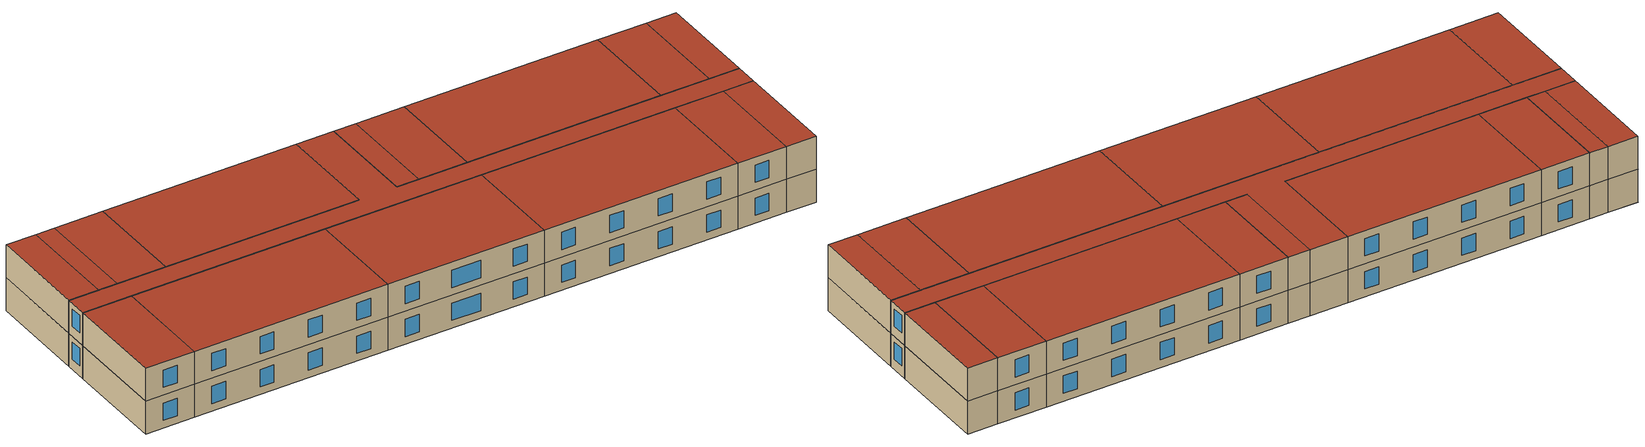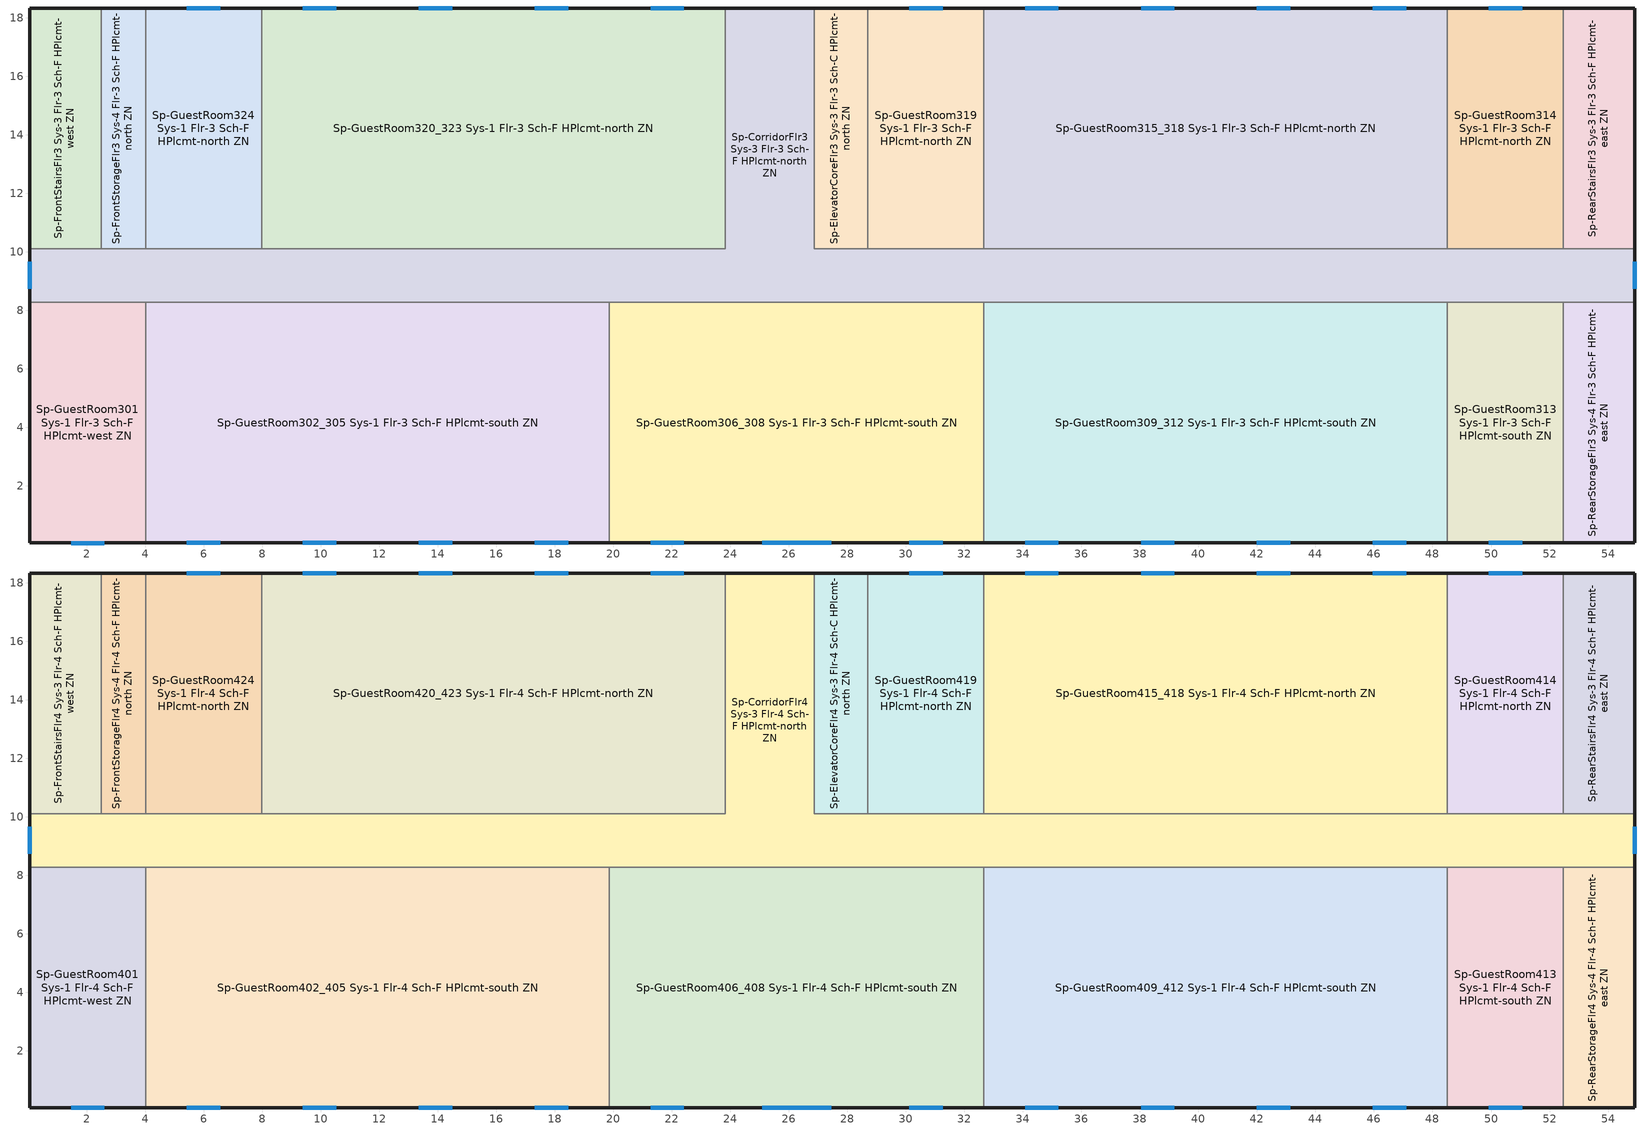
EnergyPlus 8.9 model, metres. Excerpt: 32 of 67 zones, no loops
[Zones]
Sp-CorridorFlr3 Sys-3 Flr-3 Sch-F HPlcmt-north ZN
 floor to Sp-CorridorFlr2 Sys-3 Flr-2 Sch-F HPlcmt-north ZN (BTAP-Int-Floor): 26.87,18.34 26.87,10.11 54.91,10.11 54.91,8.28 0.05,8.28 0.05,10.11 23.82,10.11 23.82,18.34 z6.1
 wall outside (BTAP-Ext-Wall-Mass:U-0.315): 0.05,10.11 0.05,8.28 / 54.91,8.28 54.91,10.11 / 26.87,18.34 23.82,18.34 z6.1:8.84
 wall to Sp-RearStairsFlr3 Sys-3 Flr-3 Sch-F HPlcmt-east ZN (BTAP-Int-Wall): 54.91,10.11 52.47,10.11 z6.1:8.84
 wall to Sp-GuestRoom320_323 Sys-1 Flr-3 Sch-F HPlcmt-north ZN (BTAP-Int-Wall): 23.82,18.34 23.82,10.11 7.97,10.11 z6.1:8.84
 wall to Sp-GuestRoom324 Sys-1 Flr-3 Sch-F HPlcmt-north ZN (BTAP-Int-Wall): 7.97,10.11 4.01,10.11 z6.1:8.84
 wall to Sp-FrontStorageFlr3 Sys-4 Flr-3 Sch-F HPlcmt-north ZN (BTAP-Int-Wall): 4.01,10.11 2.49,10.11 z6.1:8.84
 wall to Sp-FrontStairsFlr3 Sys-3 Flr-3 Sch-F HPlcmt-west ZN (BTAP-Int-Wall): 2.49,10.11 0.05,10.11 z6.1:8.84
 wall to Sp-GuestRoom301 Sys-1 Flr-3 Sch-F HPlcmt-west ZN (BTAP-Int-Wall): 0.05,8.28 4.01,8.28 z6.1:8.84
 wall to Sp-GuestRoom302_305 Sys-1 Flr-3 Sch-F HPlcmt-south ZN (BTAP-Int-Wall): 4.01,8.28 19.86,8.28 z6.1:8.84
 wall to Sp-GuestRoom306_308 Sys-1 Flr-3 Sch-F HPlcmt-south ZN (BTAP-Int-Wall): 19.86,8.28 32.66,8.28 z6.1:8.84
 wall to Sp-GuestRoom309_312 Sys-1 Flr-3 Sch-F HPlcmt-south ZN (BTAP-Int-Wall): 32.66,8.28 48.51,8.28 z6.1:8.84
 wall to Sp-GuestRoom313 Sys-1 Flr-3 Sch-F HPlcmt-south ZN (BTAP-Int-Wall): 48.51,8.28 52.47,8.28 z6.1:8.84
 wall to Sp-RearStorageFlr3 Sys-4 Flr-3 Sch-F HPlcmt-east ZN (BTAP-Int-Wall): 52.47,8.28 54.91,8.28 z6.1:8.84
 wall to Sp-GuestRoom314 Sys-1 Flr-3 Sch-F HPlcmt-north ZN (BTAP-Int-Wall): 52.47,10.11 48.51,10.11 z6.1:8.84
 wall to Sp-GuestRoom315_318 Sys-1 Flr-3 Sch-F HPlcmt-north ZN (BTAP-Int-Wall): 48.51,10.11 32.66,10.11 z6.1:8.84
 wall to Sp-GuestRoom319 Sys-1 Flr-3 Sch-F HPlcmt-north ZN (BTAP-Int-Wall): 32.66,10.11 28.7,10.11 z6.1:8.84
 wall to Sp-ElevatorCoreFlr3 Sys-3 Flr-3 Sch-C HPlcmt-north ZN (BTAP-Int-Wall): 28.7,10.11 26.87,10.11 26.87,18.34 z6.1:8.84
 window (BTAP-Ext-FixedWindow:U=0.240 SHGC=0.600): 0.05,9.66 0.05,8.73 / 54.91,8.73 54.91,9.66 z6.94:8.36
Sp-ElevatorCoreFlr3 Sys-3 Flr-3 Sch-C HPlcmt-north ZN
 floor to Sp-ElevatorCoreFlr2 Sys-3 Flr-2 Sch-C HPlcmt-north ZN (BTAP-Int-Floor): 28.7,18.34 28.7,10.11 26.87,10.11 26.87,18.34 z6.1
 wall outside (BTAP-Ext-Wall-Mass:U-0.315): 28.7,18.34 26.87,18.34 z6.1:8.84
 wall to Sp-GuestRoom319 Sys-1 Flr-3 Sch-F HPlcmt-north ZN (BTAP-Int-Wall): 28.7,10.11 28.7,18.34 z6.1:8.84
Sp-FrontStairsFlr3 Sys-3 Flr-3 Sch-F HPlcmt-west ZN
 floor to Sp-FrontStairsFlr2 Sys-3 Flr-2 Sch-F HPlcmt-west ZN (BTAP-Int-Floor): 2.49,18.34 2.49,10.11 0.05,10.11 0.05,18.34 z6.1
 wall outside (BTAP-Ext-Wall-Mass:U-0.315): 2.49,18.34 0.05,18.34 0.05,10.11 z6.1:8.84
 wall to Sp-FrontStorageFlr3 Sys-4 Flr-3 Sch-F HPlcmt-north ZN (BTAP-Int-Wall): 2.49,10.11 2.49,18.34 z6.1:8.84
Sp-FrontStorageFlr3 Sys-4 Flr-3 Sch-F HPlcmt-north ZN
 floor to Sp-FrontStorageFlr2 Sys-4 Flr-2 Sch-F HPlcmt-north ZN (BTAP-Int-Floor): 4.01,18.34 4.01,10.11 2.49,10.11 2.49,18.34 z6.1
 wall outside (BTAP-Ext-Wall-Mass:U-0.315): 4.01,18.34 2.49,18.34 z6.1:8.84
 wall to Sp-GuestRoom324 Sys-1 Flr-3 Sch-F HPlcmt-north ZN (BTAP-Int-Wall): 4.01,10.11 4.01,18.34 z6.1:8.84
Sp-GuestRoom301 Sys-1 Flr-3 Sch-F HPlcmt-west ZN
 floor to Sp-GuestRoom201 Sys-1 Flr-2 Sch-F HPlcmt-west ZN (BTAP-Int-Floor): 4.01,8.28 4.01,0.05 0.05,0.05 0.05,8.28 z6.1
 wall outside (BTAP-Ext-Wall-Mass:U-0.315): 0.05,8.28 0.05,0.05 4.01,0.05 z6.1:8.84
 wall to Sp-GuestRoom302_305 Sys-1 Flr-3 Sch-F HPlcmt-south ZN (BTAP-Int-Wall): 4.01,0.05 4.01,8.28 z6.1:8.84
 window (BTAP-Ext-FixedWindow:U=0.240 SHGC=0.600): 1.46,0.05 2.6,0.05 z6.75:8.19
Sp-GuestRoom302_305 Sys-1 Flr-3 Sch-F HPlcmt-south ZN
 floor to Sp-GuestRoom202_205 Sys-1 Flr-2 Sch-F HPlcmt-south ZN (BTAP-Int-Floor): 19.86,8.28 19.86,0.05 4.01,0.05 4.01,8.28 z6.1
 wall outside (BTAP-Ext-Wall-Mass:U-0.315): 4.01,0.05 19.86,0.05 z6.1:8.84
 wall to Sp-GuestRoom306_308 Sys-1 Flr-3 Sch-F HPlcmt-south ZN (BTAP-Int-Wall): 19.86,0.05 19.86,8.28 z6.1:8.84
 window (BTAP-Ext-FixedWindow:U=0.240 SHGC=0.600): 5.42,0.05 6.56,0.05 / 9.39,0.05 10.52,0.05 / 13.35,0.05 14.49,0.05 / 17.31,0.05 18.45,0.05 z6.75:8.19
Sp-GuestRoom306_308 Sys-1 Flr-3 Sch-F HPlcmt-south ZN
 floor to Sp-GuestRoom206_208 Sys-1 Flr-2 Sch-F HPlcmt-south ZN (BTAP-Int-Floor): 32.66,8.28 32.66,0.05 19.86,0.05 19.86,8.28 z6.1
 wall outside (BTAP-Ext-Wall-Mass:U-0.315): 19.86,0.05 32.66,0.05 z6.1:8.84
 wall to Sp-GuestRoom309_312 Sys-1 Flr-3 Sch-F HPlcmt-south ZN (BTAP-Int-Wall): 32.66,0.05 32.66,8.28 z6.1:8.84
 window (BTAP-Ext-FixedWindow:U=0.240 SHGC=0.600): 21.27,0.05 22.41,0.05 / 25.08,0.05 27.44,0.05 / 30.11,0.05 31.25,0.05 z6.75:8.19
Sp-GuestRoom309_312 Sys-1 Flr-3 Sch-F HPlcmt-south ZN
 floor to Sp-GuestRoom209_212 Sys-1 Flr-2 Sch-F HPlcmt-south ZN (BTAP-Int-Floor): 48.51,8.28 48.51,0.05 32.66,0.05 32.66,8.28 z6.1
 wall outside (BTAP-Ext-Wall-Mass:U-0.315): 32.66,0.05 48.51,0.05 z6.1:8.84
 wall to Sp-GuestRoom313 Sys-1 Flr-3 Sch-F HPlcmt-south ZN (BTAP-Int-Wall): 48.51,0.05 48.51,8.28 z6.1:8.84
 window (BTAP-Ext-FixedWindow:U=0.240 SHGC=0.600): 34.07,0.05 35.21,0.05 / 38.04,0.05 39.18,0.05 / 42,0.05 43.14,0.05 / 45.96,0.05 47.1,0.05 z6.75:8.19
Sp-GuestRoom313 Sys-1 Flr-3 Sch-F HPlcmt-south ZN
 floor to Sp-GuestRoom213 Sys-1 Flr-2 Sch-F HPlcmt-south ZN (BTAP-Int-Floor): 52.47,8.28 52.47,0.05 48.51,0.05 48.51,8.28 z6.1
 wall outside (BTAP-Ext-Wall-Mass:U-0.315): 48.51,0.05 52.47,0.05 z6.1:8.84
 wall to Sp-RearStorageFlr3 Sys-4 Flr-3 Sch-F HPlcmt-east ZN (BTAP-Int-Wall): 52.47,0.05 52.47,8.28 z6.1:8.84
 window (BTAP-Ext-FixedWindow:U=0.240 SHGC=0.600): 49.92,0.05 51.06,0.05 z6.75:8.19
Sp-GuestRoom314 Sys-1 Flr-3 Sch-F HPlcmt-north ZN
 floor to Sp-GuestRoom214 Sys-1 Flr-2 Sch-F HPlcmt-north ZN (BTAP-Int-Floor): 52.47,18.34 52.47,10.11 48.51,10.11 48.51,18.34 z6.1
 wall outside (BTAP-Ext-Wall-Mass:U-0.315): 52.47,18.34 48.51,18.34 z6.1:8.84
 wall to Sp-RearStairsFlr3 Sys-3 Flr-3 Sch-F HPlcmt-east ZN (BTAP-Int-Wall): 52.47,10.11 52.47,18.34 z6.1:8.84
 wall to Sp-GuestRoom315_318 Sys-1 Flr-3 Sch-F HPlcmt-north ZN (BTAP-Int-Wall): 48.51,18.34 48.51,10.11 z6.1:8.84
 window (BTAP-Ext-FixedWindow:U=0.240 SHGC=0.600): 51.06,18.34 49.92,18.34 z6.75:8.19
Sp-GuestRoom315_318 Sys-1 Flr-3 Sch-F HPlcmt-north ZN
 floor to Sp-GuestRoom215_218 Sys-1 Flr-2 Sch-F HPlcmt-north ZN (BTAP-Int-Floor): 48.51,18.34 48.51,10.11 32.66,10.11 32.66,18.34 z6.1
 wall outside (BTAP-Ext-Wall-Mass:U-0.315): 48.51,18.34 32.66,18.34 z6.1:8.84
 wall to Sp-GuestRoom319 Sys-1 Flr-3 Sch-F HPlcmt-north ZN (BTAP-Int-Wall): 32.66,18.34 32.66,10.11 z6.1:8.84
 window (BTAP-Ext-FixedWindow:U=0.240 SHGC=0.600): 47.1,18.34 45.96,18.34 / 43.14,18.34 42,18.34 / 39.18,18.34 38.04,18.34 / 35.21,18.34 34.07,18.34 z6.75:8.19
Sp-GuestRoom319 Sys-1 Flr-3 Sch-F HPlcmt-north ZN
 floor to Sp-GuestRoom219 Sys-1 Flr-2 Sch-F HPlcmt-north ZN (BTAP-Int-Floor): 32.66,18.34 32.66,10.11 28.7,10.11 28.7,18.34 z6.1
 wall outside (BTAP-Ext-Wall-Mass:U-0.315): 32.66,18.34 28.7,18.34 z6.1:8.84
 window (BTAP-Ext-FixedWindow:U=0.240 SHGC=0.600): 31.25,18.34 30.11,18.34 z6.75:8.19
Sp-GuestRoom320_323 Sys-1 Flr-3 Sch-F HPlcmt-north ZN
 floor to Sp-GuestRoom220_223 Sys-1 Flr-2 Sch-F HPlcmt-north ZN (BTAP-Int-Floor): 23.82,18.34 23.82,10.11 7.97,10.11 7.97,18.34 z6.1
 wall outside (BTAP-Ext-Wall-Mass:U-0.315): 23.82,18.34 7.97,18.34 z6.1:8.84
 wall to Sp-GuestRoom324 Sys-1 Flr-3 Sch-F HPlcmt-north ZN (BTAP-Int-Wall): 7.97,18.34 7.97,10.11 z6.1:8.84
 window (BTAP-Ext-FixedWindow:U=0.240 SHGC=0.600): 22.41,18.34 21.27,18.34 / 18.45,18.34 17.31,18.34 / 14.49,18.34 13.35,18.34 / 10.52,18.34 9.39,18.34 z6.75:8.19
Sp-GuestRoom324 Sys-1 Flr-3 Sch-F HPlcmt-north ZN
 floor to Sp-GuestRoom224 Sys-1 Flr-2 Sch-F HPlcmt-north ZN (BTAP-Int-Floor): 7.97,18.34 7.97,10.11 4.01,10.11 4.01,18.34 z6.1
 wall outside (BTAP-Ext-Wall-Mass:U-0.315): 7.97,18.34 4.01,18.34 z6.1:8.84
 window (BTAP-Ext-FixedWindow:U=0.240 SHGC=0.600): 6.56,18.34 5.42,18.34 z6.75:8.19
Sp-RearStairsFlr3 Sys-3 Flr-3 Sch-F HPlcmt-east ZN
 floor to Sp-RearStairsFlr2 Sys-3 Flr-2 Sch-F HPlcmt-east ZN (BTAP-Int-Floor): 54.91,18.34 54.91,10.11 52.47,10.11 52.47,18.34 z6.1
 wall outside (BTAP-Ext-Wall-Mass:U-0.315): 54.91,10.11 54.91,18.34 52.47,18.34 z6.1:8.84
Sp-RearStorageFlr3 Sys-4 Flr-3 Sch-F HPlcmt-east ZN
 floor to Sp-RearStorageFlr2 Sys-4 Flr-2 Sch-F HPlcmt-east ZN (BTAP-Int-Floor): 54.91,8.28 54.91,0.05 52.47,0.05 52.47,8.28 z6.1
 wall outside (BTAP-Ext-Wall-Mass:U-0.315): 52.47,0.05 54.91,0.05 54.91,8.28 z6.1:8.84
Sp-CorridorFlr4 Sys-3 Flr-4 Sch-F HPlcmt-north ZN
 floor to Sp-CorridorFlr3 Sys-3 Flr-3 Sch-F HPlcmt-north ZN (BTAP-Int-Floor): 26.87,18.34 26.87,10.11 54.91,10.11 54.91,8.28 0.05,8.28 0.05,10.11 23.82,10.11 23.82,18.34 z8.84
 wall outside (BTAP-Ext-Wall-Mass:U-0.315): 0.05,10.11 0.05,8.28 / 54.91,8.28 54.91,10.11 / 26.87,18.34 23.82,18.34 z8.84:11.58
 wall to Sp-RearStairsFlr4 Sys-3 Flr-4 Sch-F HPlcmt-east ZN (BTAP-Int-Wall): 54.91,10.11 52.47,10.11 z8.84:11.58
 wall to Sp-GuestRoom420_423 Sys-1 Flr-4 Sch-F HPlcmt-north ZN (BTAP-Int-Wall): 23.82,18.34 23.82,10.11 7.97,10.11 z8.84:11.58
 wall to Sp-GuestRoom424 Sys-1 Flr-4 Sch-F HPlcmt-north ZN (BTAP-Int-Wall): 7.97,10.11 4.01,10.11 z8.84:11.58
 wall to Sp-FrontStorageFlr4 Sys-4 Flr-4 Sch-F HPlcmt-north ZN (BTAP-Int-Wall): 4.01,10.11 2.49,10.11 z8.84:11.58
 wall to Sp-FrontStairsFlr4 Sys-3 Flr-4 Sch-F HPlcmt-west ZN (BTAP-Int-Wall): 2.49,10.11 0.05,10.11 z8.84:11.58
 wall to Sp-GuestRoom401 Sys-1 Flr-4 Sch-F HPlcmt-west ZN (BTAP-Int-Wall): 0.05,8.28 4.01,8.28 z8.84:11.58
 wall to Sp-GuestRoom402_405 Sys-1 Flr-4 Sch-F HPlcmt-south ZN (BTAP-Int-Wall): 4.01,8.28 19.86,8.28 z8.84:11.58
 wall to Sp-GuestRoom406_408 Sys-1 Flr-4 Sch-F HPlcmt-south ZN (BTAP-Int-Wall): 19.86,8.28 32.66,8.28 z8.84:11.58
 wall to Sp-GuestRoom409_412 Sys-1 Flr-4 Sch-F HPlcmt-south ZN (BTAP-Int-Wall): 32.66,8.28 48.51,8.28 z8.84:11.58
 wall to Sp-GuestRoom413 Sys-1 Flr-4 Sch-F HPlcmt-south ZN (BTAP-Int-Wall): 48.51,8.28 52.47,8.28 z8.84:11.58
 wall to Sp-RearStorageFlr4 Sys-4 Flr-4 Sch-F HPlcmt-east ZN (BTAP-Int-Wall): 52.47,8.28 54.91,8.28 z8.84:11.58
 wall to Sp-GuestRoom414 Sys-1 Flr-4 Sch-F HPlcmt-north ZN (BTAP-Int-Wall): 52.47,10.11 48.51,10.11 z8.84:11.58
 wall to Sp-GuestRoom415_418 Sys-1 Flr-4 Sch-F HPlcmt-north ZN (BTAP-Int-Wall): 48.51,10.11 32.66,10.11 z8.84:11.58
 wall to Sp-GuestRoom419 Sys-1 Flr-4 Sch-F HPlcmt-north ZN (BTAP-Int-Wall): 32.66,10.11 28.7,10.11 z8.84:11.58
 wall to Sp-ElevatorCoreFlr4 Sys-3 Flr-4 Sch-C HPlcmt-north ZN (BTAP-Int-Wall): 28.7,10.11 26.87,10.11 26.87,18.34 z8.84:11.58
 window (BTAP-Ext-FixedWindow:U=0.240 SHGC=0.600): 0.05,9.66 0.05,8.73 / 54.91,8.73 54.91,9.66 z9.68:11.1
 roof outside (BTAP-Ext-Roof-Metal:U-0.227): 54.91,8.28 54.91,10.11 26.87,10.11 26.87,18.34 23.82,18.34 23.82,10.11 0.05,10.11 0.05,8.28 z11.58
Sp-ElevatorCoreFlr4 Sys-3 Flr-4 Sch-C HPlcmt-north ZN
 floor to Sp-ElevatorCoreFlr3 Sys-3 Flr-3 Sch-C HPlcmt-north ZN (BTAP-Int-Floor): 28.7,18.34 28.7,10.11 26.87,10.11 26.87,18.34 z8.84
 wall outside (BTAP-Ext-Wall-Mass:U-0.315): 28.7,18.34 26.87,18.34 z8.84:11.58
 wall to Sp-GuestRoom419 Sys-1 Flr-4 Sch-F HPlcmt-north ZN (BTAP-Int-Wall): 28.7,10.11 28.7,18.34 z8.84:11.58
 roof outside (BTAP-Ext-Roof-Metal:U-0.227): 28.7,10.11 28.7,18.34 26.87,18.34 26.87,10.11 z11.58
Sp-FrontStairsFlr4 Sys-3 Flr-4 Sch-F HPlcmt-west ZN
 floor to Sp-FrontStairsFlr3 Sys-3 Flr-3 Sch-F HPlcmt-west ZN (BTAP-Int-Floor): 2.49,18.34 2.49,10.11 0.05,10.11 0.05,18.34 z8.84
 wall outside (BTAP-Ext-Wall-Mass:U-0.315): 2.49,18.34 0.05,18.34 0.05,10.11 z8.84:11.58
 wall to Sp-FrontStorageFlr4 Sys-4 Flr-4 Sch-F HPlcmt-north ZN (BTAP-Int-Wall): 2.49,10.11 2.49,18.34 z8.84:11.58
 roof outside (BTAP-Ext-Roof-Metal:U-0.227): 2.49,10.11 2.49,18.34 0.05,18.34 0.05,10.11 z11.58
Sp-FrontStorageFlr4 Sys-4 Flr-4 Sch-F HPlcmt-north ZN
 floor to Sp-FrontStorageFlr3 Sys-4 Flr-3 Sch-F HPlcmt-north ZN (BTAP-Int-Floor): 4.01,18.34 4.01,10.11 2.49,10.11 2.49,18.34 z8.84
 wall outside (BTAP-Ext-Wall-Mass:U-0.315): 4.01,18.34 2.49,18.34 z8.84:11.58
 wall to Sp-GuestRoom424 Sys-1 Flr-4 Sch-F HPlcmt-north ZN (BTAP-Int-Wall): 4.01,10.11 4.01,18.34 z8.84:11.58
 roof outside (BTAP-Ext-Roof-Metal:U-0.227): 4.01,10.11 4.01,18.34 2.49,18.34 2.49,10.11 z11.58
Sp-GuestRoom401 Sys-1 Flr-4 Sch-F HPlcmt-west ZN
 floor to Sp-GuestRoom301 Sys-1 Flr-3 Sch-F HPlcmt-west ZN (BTAP-Int-Floor): 4.01,8.28 4.01,0.05 0.05,0.05 0.05,8.28 z8.84
 wall outside (BTAP-Ext-Wall-Mass:U-0.315): 0.05,8.28 0.05,0.05 4.01,0.05 z8.84:11.58
 wall to Sp-GuestRoom402_405 Sys-1 Flr-4 Sch-F HPlcmt-south ZN (BTAP-Int-Wall): 4.01,0.05 4.01,8.28 z8.84:11.58
 window (BTAP-Ext-FixedWindow:U=0.240 SHGC=0.600): 1.46,0.05 2.6,0.05 z9.49:10.93
 roof outside (BTAP-Ext-Roof-Metal:U-0.227): 4.01,0.05 4.01,8.28 0.05,8.28 0.05,0.05 z11.58
Sp-GuestRoom402_405 Sys-1 Flr-4 Sch-F HPlcmt-south ZN
 floor to Sp-GuestRoom302_305 Sys-1 Flr-3 Sch-F HPlcmt-south ZN (BTAP-Int-Floor): 19.86,8.28 19.86,0.05 4.01,0.05 4.01,8.28 z8.84
 wall outside (BTAP-Ext-Wall-Mass:U-0.315): 4.01,0.05 19.86,0.05 z8.84:11.58
 wall to Sp-GuestRoom406_408 Sys-1 Flr-4 Sch-F HPlcmt-south ZN (BTAP-Int-Wall): 19.86,0.05 19.86,8.28 z8.84:11.58
 window (BTAP-Ext-FixedWindow:U=0.240 SHGC=0.600): 5.42,0.05 6.56,0.05 / 9.39,0.05 10.52,0.05 / 13.35,0.05 14.49,0.05 / 17.31,0.05 18.45,0.05 z9.49:10.93
 roof outside (BTAP-Ext-Roof-Metal:U-0.227): 19.86,0.05 19.86,8.28 4.01,8.28 4.01,0.05 z11.58
Sp-GuestRoom406_408 Sys-1 Flr-4 Sch-F HPlcmt-south ZN
 floor to Sp-GuestRoom306_308 Sys-1 Flr-3 Sch-F HPlcmt-south ZN (BTAP-Int-Floor): 32.66,8.28 32.66,0.05 19.86,0.05 19.86,8.28 z8.84
 wall outside (BTAP-Ext-Wall-Mass:U-0.315): 19.86,0.05 32.66,0.05 z8.84:11.58
 wall to Sp-GuestRoom409_412 Sys-1 Flr-4 Sch-F HPlcmt-south ZN (BTAP-Int-Wall): 32.66,0.05 32.66,8.28 z8.84:11.58
 window (BTAP-Ext-FixedWindow:U=0.240 SHGC=0.600): 21.27,0.05 22.41,0.05 / 30.11,0.05 31.25,0.05 / 25.08,0.05 27.44,0.05 z9.49:10.93
 roof outside (BTAP-Ext-Roof-Metal:U-0.227): 32.66,0.05 32.66,8.28 19.86,8.28 19.86,0.05 z11.58
Sp-GuestRoom409_412 Sys-1 Flr-4 Sch-F HPlcmt-south ZN
 floor to Sp-GuestRoom309_312 Sys-1 Flr-3 Sch-F HPlcmt-south ZN (BTAP-Int-Floor): 48.51,8.28 48.51,0.05 32.66,0.05 32.66,8.28 z8.84
 wall outside (BTAP-Ext-Wall-Mass:U-0.315): 32.66,0.05 48.51,0.05 z8.84:11.58
 wall to Sp-GuestRoom413 Sys-1 Flr-4 Sch-F HPlcmt-south ZN (BTAP-Int-Wall): 48.51,0.05 48.51,8.28 z8.84:11.58
 window (BTAP-Ext-FixedWindow:U=0.240 SHGC=0.600): 34.07,0.05 35.21,0.05 / 38.04,0.05 39.18,0.05 / 42,0.05 43.14,0.05 / 45.96,0.05 47.1,0.05 z9.49:10.93
 roof outside (BTAP-Ext-Roof-Metal:U-0.227): 48.51,0.05 48.51,8.28 32.66,8.28 32.66,0.05 z11.58
Sp-GuestRoom413 Sys-1 Flr-4 Sch-F HPlcmt-south ZN
 floor to Sp-GuestRoom313 Sys-1 Flr-3 Sch-F HPlcmt-south ZN (BTAP-Int-Floor): 52.47,8.28 52.47,0.05 48.51,0.05 48.51,8.28 z8.84
 wall outside (BTAP-Ext-Wall-Mass:U-0.315): 48.51,0.05 52.47,0.05 z8.84:11.58
 wall to Sp-RearStorageFlr4 Sys-4 Flr-4 Sch-F HPlcmt-east ZN (BTAP-Int-Wall): 52.47,0.05 52.47,8.28 z8.84:11.58
 window (BTAP-Ext-FixedWindow:U=0.240 SHGC=0.600): 49.92,0.05 51.06,0.05 z9.49:10.93
 roof outside (BTAP-Ext-Roof-Metal:U-0.227): 52.47,0.05 52.47,8.28 48.51,8.28 48.51,0.05 z11.58
Sp-GuestRoom414 Sys-1 Flr-4 Sch-F HPlcmt-north ZN
 floor to Sp-GuestRoom314 Sys-1 Flr-3 Sch-F HPlcmt-north ZN (BTAP-Int-Floor): 52.47,18.34 52.47,10.11 48.51,10.11 48.51,18.34 z8.84
 wall outside (BTAP-Ext-Wall-Mass:U-0.315): 52.47,18.34 48.51,18.34 z8.84:11.58
 wall to Sp-RearStairsFlr4 Sys-3 Flr-4 Sch-F HPlcmt-east ZN (BTAP-Int-Wall): 52.47,10.11 52.47,18.34 z8.84:11.58
 wall to Sp-GuestRoom415_418 Sys-1 Flr-4 Sch-F HPlcmt-north ZN (BTAP-Int-Wall): 48.51,18.34 48.51,10.11 z8.84:11.58
 window (BTAP-Ext-FixedWindow:U=0.240 SHGC=0.600): 51.06,18.34 49.92,18.34 z9.49:10.93
 roof outside (BTAP-Ext-Roof-Metal:U-0.227): 52.47,10.11 52.47,18.34 48.51,18.34 48.51,10.11 z11.58
Sp-GuestRoom415_418 Sys-1 Flr-4 Sch-F HPlcmt-north ZN
 floor to Sp-GuestRoom315_318 Sys-1 Flr-3 Sch-F HPlcmt-north ZN (BTAP-Int-Floor): 48.51,18.34 48.51,10.11 32.66,10.11 32.66,18.34 z8.84
 wall outside (BTAP-Ext-Wall-Mass:U-0.315): 48.51,18.34 32.66,18.34 z8.84:11.58
 wall to Sp-GuestRoom419 Sys-1 Flr-4 Sch-F HPlcmt-north ZN (BTAP-Int-Wall): 32.66,18.34 32.66,10.11 z8.84:11.58
 window (BTAP-Ext-FixedWindow:U=0.240 SHGC=0.600): 47.1,18.34 45.96,18.34 / 43.14,18.34 42,18.34 / 39.18,18.34 38.04,18.34 / 35.21,18.34 34.07,18.34 z9.49:10.93
 roof outside (BTAP-Ext-Roof-Metal:U-0.227): 48.51,10.11 48.51,18.34 32.66,18.34 32.66,10.11 z11.58
Sp-GuestRoom419 Sys-1 Flr-4 Sch-F HPlcmt-north ZN
 floor to Sp-GuestRoom319 Sys-1 Flr-3 Sch-F HPlcmt-north ZN (BTAP-Int-Floor): 32.66,18.34 32.66,10.11 28.7,10.11 28.7,18.34 z8.84
 wall outside (BTAP-Ext-Wall-Mass:U-0.315): 32.66,18.34 28.7,18.34 z8.84:11.58
 window (BTAP-Ext-FixedWindow:U=0.240 SHGC=0.600): 31.25,18.34 30.11,18.34 z9.49:10.93
 roof outside (BTAP-Ext-Roof-Metal:U-0.227): 32.66,10.11 32.66,18.34 28.7,18.34 28.7,10.11 z11.58
Sp-GuestRoom420_423 Sys-1 Flr-4 Sch-F HPlcmt-north ZN
 floor to Sp-GuestRoom320_323 Sys-1 Flr-3 Sch-F HPlcmt-north ZN (BTAP-Int-Floor): 23.82,18.34 23.82,10.11 7.97,10.11 7.97,18.34 z8.84
 wall outside (BTAP-Ext-Wall-Mass:U-0.315): 23.82,18.34 7.97,18.34 z8.84:11.58
 wall to Sp-GuestRoom424 Sys-1 Flr-4 Sch-F HPlcmt-north ZN (BTAP-Int-Wall): 7.97,18.34 7.97,10.11 z8.84:11.58
 window (BTAP-Ext-FixedWindow:U=0.240 SHGC=0.600): 22.41,18.34 21.27,18.34 / 18.45,18.34 17.31,18.34 / 14.49,18.34 13.35,18.34 / 10.52,18.34 9.39,18.34 z9.49:10.93
 roof outside (BTAP-Ext-Roof-Metal:U-0.227): 23.82,10.11 23.82,18.34 7.97,18.34 7.97,10.11 z11.58
Sp-GuestRoom424 Sys-1 Flr-4 Sch-F HPlcmt-north ZN
 floor to Sp-GuestRoom324 Sys-1 Flr-3 Sch-F HPlcmt-north ZN (BTAP-Int-Floor): 7.97,18.34 7.97,10.11 4.01,10.11 4.01,18.34 z8.84
 wall outside (BTAP-Ext-Wall-Mass:U-0.315): 7.97,18.34 4.01,18.34 z8.84:11.58
 window (BTAP-Ext-FixedWindow:U=0.240 SHGC=0.600): 6.56,18.34 5.42,18.34 z9.49:10.93
 roof outside (BTAP-Ext-Roof-Metal:U-0.227): 7.97,10.11 7.97,18.34 4.01,18.34 4.01,10.11 z11.58
Sp-RearStairsFlr4 Sys-3 Flr-4 Sch-F HPlcmt-east ZN
 floor to Sp-RearStairsFlr3 Sys-3 Flr-3 Sch-F HPlcmt-east ZN (BTAP-Int-Floor): 54.91,18.34 54.91,10.11 52.47,10.11 52.47,18.34 z8.84
 wall outside (BTAP-Ext-Wall-Mass:U-0.315): 54.91,10.11 54.91,18.34 52.47,18.34 z8.84:11.58
 roof outside (BTAP-Ext-Roof-Metal:U-0.227): 54.91,10.11 54.91,18.34 52.47,18.34 52.47,10.11 z11.58
Sp-RearStorageFlr4 Sys-4 Flr-4 Sch-F HPlcmt-east ZN
 floor to Sp-RearStorageFlr3 Sys-4 Flr-3 Sch-F HPlcmt-east ZN (BTAP-Int-Floor): 54.91,8.28 54.91,0.05 52.47,0.05 52.47,8.28 z8.84
 wall outside (BTAP-Ext-Wall-Mass:U-0.315): 52.47,0.05 54.91,0.05 54.91,8.28 z8.84:11.58
 roof outside (BTAP-Ext-Roof-Metal:U-0.227): 54.91,0.05 54.91,8.28 52.47,8.28 52.47,0.05 z11.58
[Building]
SmallHotel-CAN_BC_Vancouver.Intl.AP.718920_CWEC2016.epw created: 2018-09-18 17:35:47 +0000: North Axis {deg}=180; Terrain=Suburbs; Loads Convergence Tolerance Value=0.04; Temperature Convergence Tolerance Value {deltaC}=0.4; Solar Distribution=FullExterior; Maximum Number of Warmup Days=25; Minimum Number of Warmup Days=6
[Site:Location]
Vancouver Intl AP_BC_CAN: Latitude {deg}=49.195; Longitude {deg}=-123.184; Time Zone {hr}=-8; Elevation {m}=4.3
[Site:GroundTemperature:BuildingSurface]
19.527, 19.502, 19.536, 19.598, 20.002, 21.64, 22.225, 22.375, 21.449, 20.121, 19.802, 19.633
[Site:WaterMainsTemperature]
Calculation Method=Correlation; Annual Average Outdoor Air Temperature {C}=10.4083; Maximum Difference In Monthly Average Outdoor Air Temperatures {deltaC}=14.1
[SizingPeriod:DesignDay] Day of Month=21; Dry-Bulb Temperature Range Modifier Type=DefaultMultipliers; Humidity Condition Type=Wetbulb; Barometric Pressure {Pa}=101273; Rain Indicator=No; Snow Indicator=No; Daylight Saving Time Indicator=No
Name | Month | Day Type | Maximum Dry-Bulb Temperature {C} | Daily Dry-Bulb Temperature Range {deltaC} | Wetbulb or DewPoint at Maximum Dry-Bulb {C} | Wind Speed {m/s} | Wind Direction {deg} | Solar Model Indicator | ASHRAE Clear Sky Optical Depth for Beam Irradiance (taub) | ASHRAE Clear Sky Optical Depth for Diffuse Irradiance (taud) | Sky Clearness
Vancouver Intl AP Ann Clg .4% Condns DB=>MWB | 7 | SummerDesignDay | 25.1 | 7.6 | 18.5 | 3.7 | 300 | ASHRAETau | 0.359 | 2.485
Vancouver Intl AP Ann Htg 99.6% Condns DB | 12 | WinterDesignDay | -6.1 | 0 | -6.1 | 3 | 100 | ASHRAEClearSky |  |  | 0
[Material] Thermal Absorptance=0.9
Name | Roughness | Thickness {m} | Conductivity {W/m-K} | Density {kg/m3} | Specific Heat {J/kg-K} | Solar Absorptance | Visible Absorptance
1/2IN Gypsum 1 | Smooth | 0.0127 | 0.16 | 784.9 | 830 | 0.4 | 0.4
100mm Normalweight concrete floor 1 | MediumSmooth | 0.1016 | 2.31 | 2322 | 832 | 0.7 | 0.7
1IN Stucco 1 | Smooth | 0.0253 | 0.6918 | 1858 | 837 | 0.7 | 0.92
8IN CONCRETE HW RefBldg 1 | Rough | 0.2032 | 1.311 | 2240 | 836.8 | 0.7 | 0.7
G01 13mm gypsum board 1 | Smooth | 0.0127 | 0.16 | 800 | 1090 | 0.7 | 0.5
Metal Roof Surface 1 | Smooth | 0.0008 | 45.28 | 7824 | 500 | 0.7 | 0.7
[Material:NoMass] Roughness=Smooth; Thermal Absorptance=0.9; Solar Absorptance=0.7
Name | Thermal Resistance {m2-K/W} | Visible Absorptance
Typical Carpet Pad | 0.21648 | 0.8
Typical Insulation 2 | 2.90366 | 0.7
Typical Insulation 3 | 4.40527 | 0.7
[WindowMaterial:SimpleGlazingSystem]
SimpleGlazing:U=0.240 SHGC=0.600: U-Factor {W/m2-K}=2.4; Solar Heat Gain Coefficient=0.6; Visible Transmittance=0.21
[Construction]
BTAP-Ext-FixedWindow:U=0.240 SHGC=0.600: SimpleGlazing:U=0.240 SHGC=0.600
BTAP-Ext-Roof-Metal:U-0.227: Metal Roof Surface 1, Typical Insulation 3
BTAP-Ext-Wall-Mass:U-0.315: 1IN Stucco 1, 8IN CONCRETE HW RefBldg 1, Typical Insulation 2, 1/2IN Gypsum 1
BTAP-Int-Floor: 100mm Normalweight concrete floor 1, Typical Carpet Pad
BTAP-Int-Wall: G01 13mm gypsum board 1, G01 13mm gypsum board 1
[Zone]
Sp-CorridorFlr3 Sys-3 Flr-3 Sch-F HPlcmt-north ZN; Sp-CorridorFlr4 Sys-3 Flr-4 Sch-F HPlcmt-north ZN; Sp-ElevatorCoreFlr3 Sys-3 Flr-3 Sch-C HPlcmt-north ZN; Sp-ElevatorCoreFlr4 Sys-3 Flr-4 Sch-C HPlcmt-north ZN; Sp-FrontStairsFlr3 Sys-3 Flr-3 Sch-F HPlcmt-west ZN; Sp-FrontStairsFlr4 Sys-3 Flr-4 Sch-F HPlcmt-west ZN; Sp-FrontStorageFlr3 Sys-4 Flr-3 Sch-F HPlcmt-north ZN; Sp-FrontStorageFlr4 Sys-4 Flr-4 Sch-F HPlcmt-north ZN; Sp-GuestRoom301 Sys-1 Flr-3 Sch-F HPlcmt-west ZN; Sp-GuestRoom302_305 Sys-1 Flr-3 Sch-F HPlcmt-south ZN; Sp-GuestRoom306_308 Sys-1 Flr-3 Sch-F HPlcmt-south ZN; Sp-GuestRoom309_312 Sys-1 Flr-3 Sch-F HPlcmt-south ZN; Sp-GuestRoom313 Sys-1 Flr-3 Sch-F HPlcmt-south ZN; Sp-GuestRoom314 Sys-1 Flr-3 Sch-F HPlcmt-north ZN; Sp-GuestRoom315_318 Sys-1 Flr-3 Sch-F HPlcmt-north ZN; Sp-GuestRoom319 Sys-1 Flr-3 Sch-F HPlcmt-north ZN; Sp-GuestRoom320_323 Sys-1 Flr-3 Sch-F HPlcmt-north ZN; Sp-GuestRoom324 Sys-1 Flr-3 Sch-F HPlcmt-north ZN; Sp-GuestRoom401 Sys-1 Flr-4 Sch-F HPlcmt-west ZN; Sp-GuestRoom402_405 Sys-1 Flr-4 Sch-F HPlcmt-south ZN; Sp-GuestRoom406_408 Sys-1 Flr-4 Sch-F HPlcmt-south ZN; Sp-GuestRoom409_412 Sys-1 Flr-4 Sch-F HPlcmt-south ZN; Sp-GuestRoom413 Sys-1 Flr-4 Sch-F HPlcmt-south ZN; Sp-GuestRoom414 Sys-1 Flr-4 Sch-F HPlcmt-north ZN; Sp-GuestRoom415_418 Sys-1 Flr-4 Sch-F HPlcmt-north ZN; Sp-GuestRoom419 Sys-1 Flr-4 Sch-F HPlcmt-north ZN; Sp-GuestRoom420_423 Sys-1 Flr-4 Sch-F HPlcmt-north ZN; Sp-GuestRoom424 Sys-1 Flr-4 Sch-F HPlcmt-north ZN; Sp-RearStairsFlr3 Sys-3 Flr-3 Sch-F HPlcmt-east ZN; Sp-RearStairsFlr4 Sys-3 Flr-4 Sch-F HPlcmt-east ZN; Sp-RearStorageFlr3 Sys-4 Flr-3 Sch-F HPlcmt-east ZN; Sp-RearStorageFlr4 Sys-4 Flr-4 Sch-F HPlcmt-east ZN
[ZoneInfiltration:DesignFlowRate] Schedule=Always On Discrete; Design Flow Rate Calculation Method=Flow/ExteriorArea; Flow per Exterior Surface Area {m3/s-m2}=0.00025; Constant Term Coefficient=0; Temperature Term Coefficient=0; Velocity Term Coefficient=0.224; Velocity Squared Term Coefficient=0
Name | Zone or ZoneList
CorridorFlr3 Infiltration | Sp-CorridorFlr3 Sys-3 Flr-3 Sch-F HPlcmt-north ZN
CorridorFlr4 Infiltration | Sp-CorridorFlr4 Sys-3 Flr-4 Sch-F HPlcmt-north ZN
ElevatorCoreFlr3 Infiltration | Sp-ElevatorCoreFlr3 Sys-3 Flr-3 Sch-C HPlcmt-north ZN
ElevatorCoreFlr4 Infiltration | Sp-ElevatorCoreFlr4 Sys-3 Flr-4 Sch-C HPlcmt-north ZN
FrontStairsFlr3 Infiltration | Sp-FrontStairsFlr3 Sys-3 Flr-3 Sch-F HPlcmt-west ZN
FrontStairsFlr4 Infiltration | Sp-FrontStairsFlr4 Sys-3 Flr-4 Sch-F HPlcmt-west ZN
FrontStorageFlr3 Infiltration | Sp-FrontStorageFlr3 Sys-4 Flr-3 Sch-F HPlcmt-north ZN
FrontStorageFlr4 Infiltration | Sp-FrontStorageFlr4 Sys-4 Flr-4 Sch-F HPlcmt-north ZN
GuestRoom301 Infiltration | Sp-GuestRoom301 Sys-1 Flr-3 Sch-F HPlcmt-west ZN
GuestRoom302_305 Infiltration | Sp-GuestRoom302_305 Sys-1 Flr-3 Sch-F HPlcmt-south ZN
GuestRoom306_308 Infiltration | Sp-GuestRoom306_308 Sys-1 Flr-3 Sch-F HPlcmt-south ZN
GuestRoom309_312 Infiltration | Sp-GuestRoom309_312 Sys-1 Flr-3 Sch-F HPlcmt-south ZN
GuestRoom313 Infiltration | Sp-GuestRoom313 Sys-1 Flr-3 Sch-F HPlcmt-south ZN
GuestRoom314 Infiltration | Sp-GuestRoom314 Sys-1 Flr-3 Sch-F HPlcmt-north ZN
GuestRoom315_318 Infiltration | Sp-GuestRoom315_318 Sys-1 Flr-3 Sch-F HPlcmt-north ZN
GuestRoom319 Infiltration | Sp-GuestRoom319 Sys-1 Flr-3 Sch-F HPlcmt-north ZN
GuestRoom320_323 Infiltration | Sp-GuestRoom320_323 Sys-1 Flr-3 Sch-F HPlcmt-north ZN
GuestRoom324 Infiltration | Sp-GuestRoom324 Sys-1 Flr-3 Sch-F HPlcmt-north ZN
GuestRoom401 Infiltration | Sp-GuestRoom401 Sys-1 Flr-4 Sch-F HPlcmt-west ZN
GuestRoom402_405 Infiltration | Sp-GuestRoom402_405 Sys-1 Flr-4 Sch-F HPlcmt-south ZN
GuestRoom406_408 Infiltration | Sp-GuestRoom406_408 Sys-1 Flr-4 Sch-F HPlcmt-south ZN
GuestRoom409_412 Infiltration | Sp-GuestRoom409_412 Sys-1 Flr-4 Sch-F HPlcmt-south ZN
GuestRoom413 Infiltration | Sp-GuestRoom413 Sys-1 Flr-4 Sch-F HPlcmt-south ZN
GuestRoom414 Infiltration | Sp-GuestRoom414 Sys-1 Flr-4 Sch-F HPlcmt-north ZN
GuestRoom415_418 Infiltration | Sp-GuestRoom415_418 Sys-1 Flr-4 Sch-F HPlcmt-north ZN
GuestRoom419 Infiltration | Sp-GuestRoom419 Sys-1 Flr-4 Sch-F HPlcmt-north ZN
GuestRoom420_423 Infiltration | Sp-GuestRoom420_423 Sys-1 Flr-4 Sch-F HPlcmt-north ZN
GuestRoom424 Infiltration | Sp-GuestRoom424 Sys-1 Flr-4 Sch-F HPlcmt-north ZN
RearStairsFlr3 Infiltration | Sp-RearStairsFlr3 Sys-3 Flr-3 Sch-F HPlcmt-east ZN
RearStairsFlr4 Infiltration | Sp-RearStairsFlr4 Sys-3 Flr-4 Sch-F HPlcmt-east ZN
RearStorageFlr3 Infiltration | Sp-RearStorageFlr3 Sys-4 Flr-3 Sch-F HPlcmt-east ZN
RearStorageFlr4 Infiltration | Sp-RearStorageFlr4 Sys-4 Flr-4 Sch-F HPlcmt-east ZN
[Schedule:Constant]
Always On Discrete: Hourly Value=1
